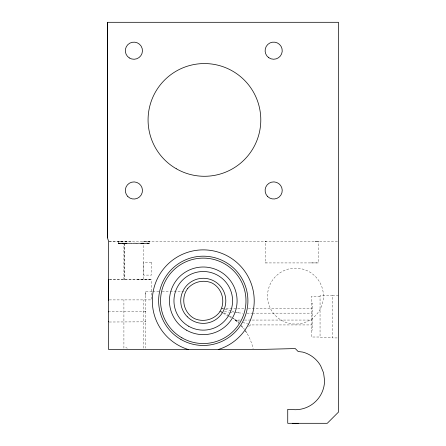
<?xml version="1.0" encoding="UTF-8"?>
<svg xmlns="http://www.w3.org/2000/svg" width="446" height="446" viewBox="0 0 446 446"><rect width="100%" height="100%" fill="white"/><g stroke="black" fill="none" stroke-linecap="round" stroke-linejoin="round"><path stroke-width="0.33" stroke-dasharray="2.23 1.67" d="M123.91 348.114L123.91 299.896M123.91 279.603L123.91 243.572L126.815 243.566L123.91 243.572M143.751 348.114L143.751 299.896M143.751 243.566L140.841 243.572L143.751 243.566L143.751 279.603L108.573 279.603L151.406 279.631L142.419 279.603M109.264 322.012L145.552 321.828M145.552 311.375L109.264 311.191M145.552 295.386L145.552 291.807L152.487 291.801M248.617 326.455L250.68 324.933L312.384 324.933M132.495 243.577L118.106 243.572L118.106 241.314L127.127 241.303M146.779 243.572L149.555 243.566L149.555 241.314L144.002 241.319M118.106 243.572L123.659 243.561M109.036 241.286L338.536 241.28M265.415 241.286L266.318 241.28L265.415 241.286L265.415 262.928L315.054 262.928L318.622 262.923L318.617 241.28L315.054 241.275L318.617 241.28M146.779 243.12L149.354 243.115L133.828 243.126M140.841 243.12L143.456 243.115L143.456 243.566M265.415 262.928L266.323 262.923M109.264 241.319L132.495 241.325M142.848 241.303L149.555 241.314M126.815 243.126L118.274 243.12L136.61 243.126M136.398 243.561L149.555 243.566M310.829 262.917L318.622 262.923M152.8 291.807L159.049 291.807M162.11 291.801L169.664 291.801M170.166 291.801L184.772 291.801M338.536 295.28L332.677 295.28L332.677 337.923L338.536 337.923M332.677 295.737L320.05 295.737L320.05 337.471L332.677 337.471M320.05 296.194L311.481 296.194L311.481 337.014L320.05 337.014M109.264 299.896L151.411 299.896L151.406 279.631L136.398 279.603M311.481 303.118L312.384 303.118L312.384 330.09L311.481 330.09M221.149 308.27L223.24 308.27M226.022 308.27L244.129 308.27M248.31 308.27L312.384 308.27M234.607 312.646L242.802 313.153M246.978 313.153L251.851 313.153M252.547 313.153L312.384 313.153M240.333 320.055L235.482 320.055L233.286 318.829M244.492 320.055L312.384 320.055M121.764 241.325L118.106 241.314M118.274 241.319L118.274 243.572L149.354 243.566L149.354 241.314M221.746 311.442L219.716 311.252L222.972 312.501M224.45 311.693L229.188 312.139M229.868 312.2L233.927 312.579M221.824 308.448L224.516 309.145M225.191 309.318L231.257 310.884M231.931 311.063L233.955 311.581M236.653 312.278L240.02 313.153M239.446 321.326L235.482 320.055L238.8 323.528M242.752 322.386L250.68 324.933M125.716 347.523L127.272 348.17M223.992 312.891L228.742 315.311M220.307 311.581L222.677 312.902M223.268 313.237L228.765 316.303M229.194 316.543L232.751 318.528M229.863 316.041L232.656 317.853M237.361 321.572L233.219 318.215A50.956 50.956 0 0 1 238.822 322.943M241.169 326.015L244.012 328.992M245.261 330.676L247.391 333.965M145.552 311.191L145.552 311.916M145.552 321.287L145.552 322.012M124.205 243.572L124.222 279.603L124.205 243.12M145.552 291.801L145.552 348.114M241.13 325.346A50.956 50.956 0 0 1 244.486 329.488M245.261 330.581A50.956 50.956 0 0 1 253.105 348.844M151.417 262.471L143.523 262.471L143.523 275.098L151.417 275.098L151.417 262.471M281.498 320.312A27.953 27.953 0 0 0 323.428 296.099A27.953 27.953 0 0 0 281.498 271.893A27.953 27.953 0 0 0 281.498 320.312"/><path stroke-width="0.67" d="M107.492 22.306L107.492 237.835L108.579 241.319L108.579 349.491L258.875 349.491L295.252 348.566L298.123 351.481L302.834 352.106A29.308 29.308 0 0 1 320.635 365.759L323.562 372.828L324.56 380.416A29.308 29.308 0 0 1 295.252 409.723L287.737 409.328L287.737 423.304L327.264 423.304L338.536 412.032L338.497 22.3L107.492 22.306L107.492 237.835M108.579 321.828L108.579 321.287M108.579 311.375L108.579 311.916M108.579 300.727L108.573 279.603M108.579 297.22L108.579 295.386M218.211 349.491L219.014 349.279A50.95 50.95 0 0 0 244.486 270.873A50.95 50.95 0 0 0 162.049 270.873A50.95 50.95 0 0 0 187.521 349.279L188.323 349.491M298.251 423.304L295.252 423.7L292.247 423.304M187.755 288.45C180.279 298.24 183.674 313.12 194.662 318.695C203.075 322.241 212.736 320.033 218.78 313.192C226.261 303.403 222.866 288.523 211.878 282.948C203.46 279.408 193.798 281.61 187.755 288.45M180.948 339.478A44.639 44.639 0 0 0 247.909 300.821A44.639 44.639 0 0 0 180.948 262.164A44.639 44.639 0 0 0 180.948 339.478M187.326 316.766A22.545 22.545 0 0 0 225.046 306.658A22.545 22.545 0 0 0 197.433 279.045A22.545 22.545 0 0 0 187.326 316.766M188.613 326.204A29.308 29.308 0 0 0 232.578 300.821A29.308 29.308 0 0 0 188.613 275.438A29.308 29.308 0 0 0 188.613 326.204M186.361 330.107A33.818 33.818 0 0 0 237.088 300.821A33.818 33.818 0 0 0 186.361 271.536A33.818 33.818 0 0 0 186.361 330.107M181.912 337.812A42.71 42.71 0 0 0 245.98 300.821A42.71 42.71 0 0 0 181.912 263.837A42.71 42.71 0 0 0 181.912 337.812M129.312 57.941A8.569 8.569 0 0 0 142.452 51.045A8.569 8.569 0 0 0 129.909 43.117A8.569 8.569 0 0 0 129.312 57.941M268.821 57.74A8.569 8.569 0 0 0 282.212 51.346A8.569 8.569 0 0 0 269.981 42.944A8.569 8.569 0 0 0 268.821 57.74M267.611 196.513A8.569 8.569 0 0 0 281.944 192.672A8.569 8.569 0 0 0 271.452 182.18A8.569 8.569 0 0 0 267.611 196.513M127.835 196.541A8.569 8.569 0 0 0 142.168 192.694A8.569 8.569 0 0 0 131.67 182.208A8.569 8.569 0 0 0 127.835 196.541M176.254 168.733A56.363 56.363 0 0 0 260.798 119.924A56.363 56.363 0 0 0 176.254 71.109A56.363 56.363 0 0 0 176.254 168.733"/></g></svg>
